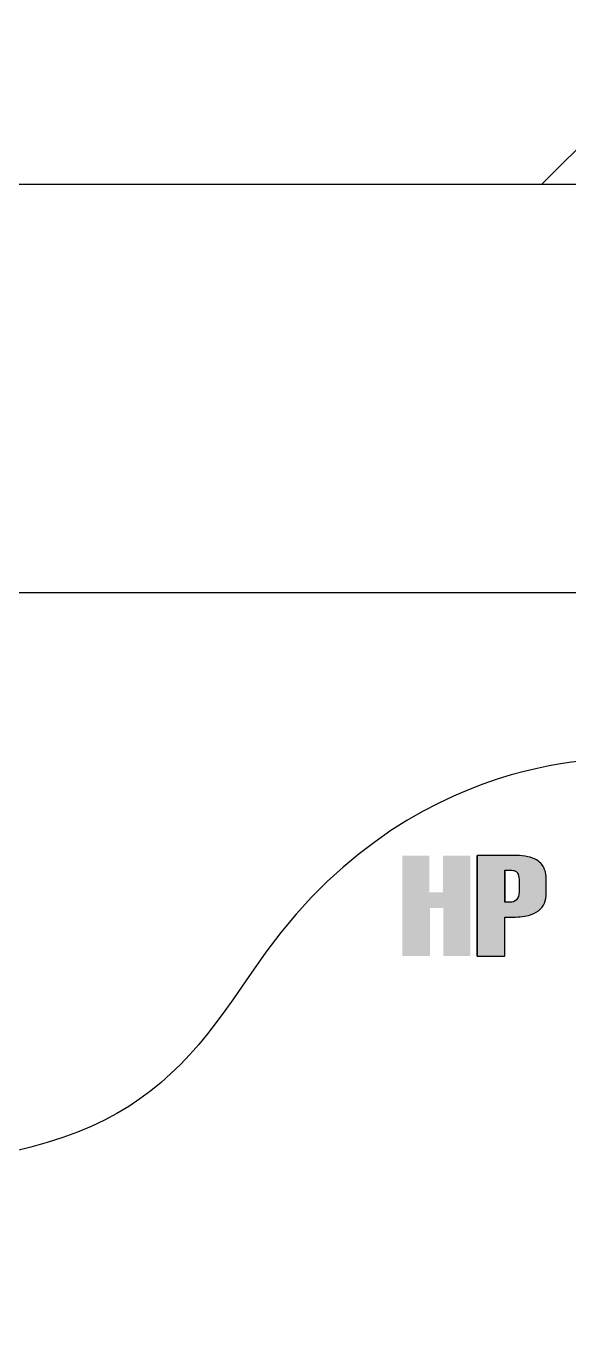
# Model space of a CAD drawing. Header units: millimetres. Extents: x -180913 to 13185, y -18310 to 9270.
# Drawn here: x 5451.2 to 5518.8, y 4391.9 to 4556.4 of the extents above; entities that cross this region are included whole.
import ezdxf

# ---------------------------------------------------------------- set-up
doc = ezdxf.new("R2010")
doc.units = ezdxf.units.MM
doc.header["$MEASUREMENT"] = 0
doc.layers.get('0').update_dxf_attribs({"lineweight": 25})
doc.layers.add('D', color=3, linetype='Continuous', lineweight=13)

msp = doc.modelspace()

# ---------------------------------------------------------------- hatches: boundary and pattern name
h = msp.add_hatch(color=256)
edge = h.paths.add_edge_path()
edge.add_spline(control_points=[(5498.075, 4440.376), (5498.075, 4440.376), (5498.075, 4452.933), (5498.075, 4452.933)], knot_values=[0, 0, 0, 0, 0.0833333, 0.0833333, 0.0833333, 0.0833333], degree=3, periodic=0)
edge.add_spline(control_points=[(5498.075, 4452.933), (5498.075, 4452.933), (5501.451, 4452.933), (5501.451, 4452.933)], knot_values=[0.0833333, 0.0833333, 0.0833333, 0.0833333, 0.1666667, 0.1666667, 0.1666667, 0.1666667], degree=3, periodic=0)
edge.add_spline(control_points=[(5501.451, 4452.933), (5501.451, 4452.933), (5501.451, 4448.36), (5501.451, 4448.36)], knot_values=[0.1666667, 0.1666667, 0.1666667, 0.1666667, 0.25, 0.25, 0.25, 0.25], degree=3, periodic=0)
edge.add_spline(control_points=[(5501.451, 4448.36), (5501.451, 4448.36), (5503.154, 4448.36), (5503.154, 4448.36)], knot_values=[0.25, 0.25, 0.25, 0.25, 0.3333333, 0.3333333, 0.3333333, 0.3333333], degree=3, periodic=0)
edge.add_spline(control_points=[(5503.154, 4448.36), (5503.154, 4448.36), (5503.154, 4452.933), (5503.154, 4452.933)], knot_values=[0.3333333, 0.3333333, 0.3333333, 0.3333333, 0.4166667, 0.4166667, 0.4166667, 0.4166667], degree=3, periodic=0)
edge.add_spline(control_points=[(5503.154, 4452.933), (5503.154, 4452.933), (5506.571, 4452.933), (5506.571, 4452.933)], knot_values=[0.4166667, 0.4166667, 0.4166667, 0.4166667, 0.5, 0.5, 0.5, 0.5], degree=3, periodic=0)
edge.add_spline(control_points=[(5506.571, 4452.933), (5506.571, 4452.933), (5506.571, 4440.376), (5506.571, 4440.376)], knot_values=[0.5, 0.5, 0.5, 0.5, 0.5833333, 0.5833333, 0.5833333, 0.5833333], degree=3, periodic=0)
edge.add_spline(control_points=[(5506.571, 4440.376), (5506.571, 4440.376), (5503.174, 4440.376), (5503.174, 4440.376)], knot_values=[0.5833333, 0.5833333, 0.5833333, 0.5833333, 0.6666667, 0.6666667, 0.6666667, 0.6666667], degree=3, periodic=0)
edge.add_spline(control_points=[(5503.174, 4440.376), (5503.174, 4440.376), (5503.174, 4446.379), (5503.174, 4446.379)], knot_values=[0.6666667, 0.6666667, 0.6666667, 0.6666667, 0.75, 0.75, 0.75, 0.75], degree=3, periodic=0)
edge.add_spline(control_points=[(5503.174, 4446.379), (5503.174, 4446.379), (5501.521, 4446.379), (5501.521, 4446.379)], knot_values=[0.75, 0.75, 0.75, 0.75, 0.8333333, 0.8333333, 0.8333333, 0.8333333], degree=3, periodic=0)
edge.add_spline(control_points=[(5501.521, 4446.379), (5501.521, 4446.379), (5501.521, 4440.376), (5501.521, 4440.376)], knot_values=[0.8333333, 0.8333333, 0.8333333, 0.8333333, 0.9166667, 0.9166667, 0.9166667, 0.9166667], degree=3, periodic=0)
edge.add_spline(control_points=[(5501.521, 4440.376), (5501.521, 4440.376), (5498.075, 4440.376), (5498.075, 4440.376)], knot_values=[0.9166667, 0.9166667, 0.9166667, 0.9166667, 1, 1, 1, 1], degree=3, periodic=0)
h = msp.add_hatch(color=256)
edge = h.paths.add_edge_path(flags=16)
edge.add_spline(control_points=[(5510.873, 4447.094), (5510.873, 4447.094), (5510.873, 4451.116), (5510.873, 4451.116), (5510.873, 4451.116), (5510.873, 4451.116), (5511.531, 4451.116), (5511.531, 4451.116), (5511.531, 4451.116), (5511.796, 4451.116), (5512.012, 4451.074), (5512.178, 4450.991), (5512.178, 4450.991), (5512.344, 4450.908), (5512.457, 4450.78), (5512.517, 4450.608), (5512.517, 4450.608), (5512.603, 4450.361), (5512.646, 4450.039), (5512.646, 4449.643), (5512.646, 4449.643), (5512.646, 4449.643), (5512.646, 4448.377), (5512.646, 4448.377), (5512.646, 4448.377), (5512.646, 4447.946), (5512.54, 4447.625), (5512.327, 4447.412), (5512.327, 4447.412), (5512.115, 4447.2), (5511.836, 4447.094), (5511.491, 4447.094), (5511.491, 4447.094), (5511.491, 4447.094), (5511.491, 4447.094), (5511.491, 4447.094)], knot_values=[-1, -1, -1, -1, -0.9, -0.9, -0.9, -0.9, -0.8, -0.8, -0.8, -0.8, -0.7, -0.7, -0.7, -0.7, -0.6, -0.6, -0.6, -0.6, -0.5, -0.5, -0.5, -0.5, -0.4, -0.4, -0.4, -0.4, -0.3, -0.3, -0.3, -0.3, -0.2, -0.2, -0.2, -0.2, -0.199998, -0.199998, -0.199998, -0.199998], degree=3, periodic=0)
edge.add_spline(control_points=[(5511.491, 4447.094), (5511.491, 4447.094), (5511.491, 4447.094), (5511.491, 4447.094), (5511.491, 4447.094), (5511.491, 4447.094), (5510.873, 4447.094), (5510.873, 4447.094)], knot_values=[-0.199998, -0.199998, -0.199998, -0.199998, -0.1, -0.1, -0.1, -0.1, 0, 0, 0, 0], degree=3, periodic=0)
edge = h.paths.add_edge_path()
edge.add_spline(control_points=[(5507.427, 4452.933), (5507.427, 4452.933), (5507.427, 4440.376), (5507.427, 4440.376), (5507.427, 4440.376), (5507.427, 4440.376), (5510.873, 4440.376), (5510.873, 4440.376), (5510.873, 4440.376), (5510.873, 4440.376), (5510.873, 4445.233), (5510.873, 4445.233), (5510.873, 4445.233), (5510.873, 4445.233), (5511.58, 4445.233), (5511.58, 4445.233), (5511.58, 4445.233), (5512.43, 4445.233), (5513.17, 4445.308), (5513.801, 4445.457), (5513.801, 4445.457), (5514.279, 4445.566), (5514.696, 4445.762), (5515.051, 4446.043), (5515.051, 4446.043), (5515.406, 4446.324), (5515.66, 4446.642), (5515.813, 4446.995), (5515.813, 4446.995), (5515.966, 4447.348), (5516.042, 4447.789), (5516.042, 4448.317), (5516.042, 4448.317), (5516.042, 4448.317), (5516.042, 4449.953), (5516.042, 4449.953), (5516.042, 4449.953), (5516.042, 4450.39), (5515.972, 4450.794), (5515.833, 4451.168), (5515.833, 4451.168), (5515.734, 4451.437), (5515.621, 4451.65), (5515.494, 4451.805), (5515.494, 4451.805), (5515.322, 4452.023), (5515.094, 4452.218), (5514.812, 4452.391), (5514.812, 4452.391), (5514.53, 4452.563), (5514.168, 4452.696), (5513.727, 4452.791), (5513.727, 4452.791), (5513.285, 4452.886), (5512.822, 4452.933), (5512.337, 4452.933), (5512.337, 4452.933), (5512.337, 4452.933), (5512.337, 4452.933), (5512.337, 4452.933)], knot_values=[-1, -1, -1, -1, -0.9375, -0.9375, -0.9375, -0.9375, -0.875, -0.875, -0.875, -0.875, -0.8125, -0.8125, -0.8125, -0.8125, -0.75, -0.75, -0.75, -0.75, -0.6875, -0.6875, -0.6875, -0.6875, -0.625, -0.625, -0.625, -0.625, -0.5625, -0.5625, -0.5625, -0.5625, -0.5, -0.5, -0.5, -0.5, -0.4375, -0.4375, -0.4375, -0.4375, -0.375, -0.375, -0.375, -0.375, -0.3125, -0.3125, -0.3125, -0.3125, -0.25, -0.25, -0.25, -0.25, -0.1875, -0.1875, -0.1875, -0.1875, -0.125, -0.125, -0.125, -0.125, -0.1249996, -0.1249996, -0.1249996, -0.1249996], degree=3, periodic=0)
edge.add_spline(control_points=[(5512.337, 4452.933), (5512.337, 4452.933), (5512.337, 4452.933), (5512.337, 4452.933), (5512.337, 4452.933), (5512.337, 4452.933), (5507.427, 4452.933), (5507.427, 4452.933)], knot_values=[-0.1249996, -0.1249996, -0.1249996, -0.1249996, -0.0625, -0.0625, -0.0625, -0.0625, 0, 0, 0, 0], degree=3, periodic=0)
at = {"layer": 'D', "ltscale": 30}
h = msp.add_hatch(dxfattribs=at)
h.set_pattern_fill('ANSI31', color=256, scale=500, style=0)
h.set_pattern_definition([(45, (222997.52, 23056.58), (-44.194174, 44.194174), [])])
h.paths.add_polyline_path([(4460.166, 4523.666), (4460.166, 5436.731), (6960.166, 5436.731), (6960.166, 4523.666), (6290.951, 4523.666), (6290.951, 2736.731), (6160.166, 2736.731), (6160.166, 4536.731), (5260.166, 4536.731), (5260.166, 2736.731), (5129.382, 2736.731), (5129.382, 4523.666)])

# ---------------------------------------------------------------- linework, layer by layer
msp.add_line((5260.166, 4536.731), (6160.166, 4536.731))
msp.add_lwpolyline([(5335.166, 4265.731), (6085.166, 4265.731), (6085.166, 4485.731), (5335.166, 4485.731), (5335.166, 4265.731)], close=True)
at = {"color": 0}
msp.add_open_spline([(5526.176, 4464.902), (5526.176, 4464.902), (5498.483, 4467.279), (5479.203, 4438.251)], degree=3, dxfattribs=at)
at = {"lineweight": 5}
for points, knots in [([(5507.427, 4452.933), (5507.427, 4452.933), (5512.337, 4452.933), (5512.337, 4452.933), (5512.337, 4452.933), (5512.337, 4452.933), (5512.337, 4452.933), (5512.337, 4452.933), (5512.337, 4452.933), (5512.822, 4452.933), (5513.285, 4452.886), (5513.727, 4452.791), (5513.727, 4452.791), (5514.168, 4452.696), (5514.53, 4452.563), (5514.812, 4452.391), (5514.812, 4452.391), (5515.094, 4452.218), (5515.322, 4452.023), (5515.494, 4451.805), (5515.494, 4451.805), (5515.621, 4451.65), (5515.734, 4451.437), (5515.833, 4451.168), (5515.833, 4451.168), (5515.972, 4450.794), (5516.042, 4450.39), (5516.042, 4449.953), (5516.042, 4449.953), (5516.042, 4449.953), (5516.042, 4448.317), (5516.042, 4448.317), (5516.042, 4448.317), (5516.042, 4447.789), (5515.966, 4447.348), (5515.813, 4446.995), (5515.813, 4446.995), (5515.66, 4446.642), (5515.406, 4446.324), (5515.051, 4446.043), (5515.051, 4446.043), (5514.696, 4445.762), (5514.279, 4445.566), (5513.801, 4445.457), (5513.801, 4445.457), (5513.17, 4445.308), (5512.43, 4445.233), (5511.58, 4445.233), (5511.58, 4445.233), (5511.58, 4445.233), (5510.873, 4445.233), (5510.873, 4445.233), (5510.873, 4445.233), (5510.873, 4445.233), (5510.873, 4440.376), (5510.873, 4440.376), (5510.873, 4440.376), (5510.873, 4440.376), (5507.427, 4440.376), (5507.427, 4440.376)], [0, 0, 0, 0, 0.0666667, 0.0666667, 0.0666667, 0.0666667, 0.1333333, 0.1333333, 0.1333333, 0.1333333, 0.2, 0.2, 0.2, 0.2, 0.2666667, 0.2666667, 0.2666667, 0.2666667, 0.3333333, 0.3333333, 0.3333333, 0.3333333, 0.4, 0.4, 0.4, 0.4, 0.4666667, 0.4666667, 0.4666667, 0.4666667, 0.5333333, 0.5333333, 0.5333333, 0.5333333, 0.6, 0.6, 0.6, 0.6, 0.6666667, 0.6666667, 0.6666667, 0.6666667, 0.7333333, 0.7333333, 0.7333333, 0.7333333, 0.8, 0.8, 0.8, 0.8, 0.8666667, 0.8666667, 0.8666667, 0.8666667, 0.9333333, 0.9333333, 0.9333333, 0.9333333, 1, 1, 1, 1]), ([(5510.873, 4447.094), (5510.873, 4447.094), (5511.491, 4447.094), (5511.491, 4447.094), (5511.491, 4447.094), (5511.491, 4447.094), (5511.491, 4447.094), (5511.491, 4447.094), (5511.491, 4447.094), (5511.836, 4447.094), (5512.115, 4447.2), (5512.327, 4447.412), (5512.327, 4447.412), (5512.54, 4447.625), (5512.646, 4447.946), (5512.646, 4448.377), (5512.646, 4448.377), (5512.646, 4448.377), (5512.646, 4449.643), (5512.646, 4449.643), (5512.646, 4449.643), (5512.646, 4450.039), (5512.603, 4450.361), (5512.517, 4450.608), (5512.517, 4450.608), (5512.457, 4450.78), (5512.344, 4450.908), (5512.178, 4450.991), (5512.178, 4450.991), (5512.012, 4451.074), (5511.796, 4451.116), (5511.531, 4451.116), (5511.531, 4451.116), (5511.531, 4451.116), (5510.873, 4451.116), (5510.873, 4451.116)], [0, 0, 0, 0, 0.1111111, 0.1111111, 0.1111111, 0.1111111, 0.2222222, 0.2222222, 0.2222222, 0.2222222, 0.3333333, 0.3333333, 0.3333333, 0.3333333, 0.4444444, 0.4444444, 0.4444444, 0.4444444, 0.5555556, 0.5555556, 0.5555556, 0.5555556, 0.6666667, 0.6666667, 0.6666667, 0.6666667, 0.7777778, 0.7777778, 0.7777778, 0.7777778, 0.8888889, 0.8888889, 0.8888889, 0.8888889, 1, 1, 1, 1])]:
    msp.add_open_spline(points, degree=3, knots=knots, dxfattribs=at)
for points in [[(5507.427, 4440.376), (5507.427, 4440.376), (5507.427, 4452.933), (5507.427, 4452.933)], [(5510.873, 4451.116), (5510.873, 4451.116), (5510.873, 4447.094), (5510.873, 4447.094)]]:
    msp.add_open_spline(points, degree=3, dxfattribs=at)
for points, knots in [([(5507.427, 4452.933), (5507.427, 4452.933), (5512.337, 4452.933), (5512.337, 4452.933), (5512.337, 4452.933), (5512.337, 4452.933), (5512.337, 4452.933), (5512.337, 4452.933), (5512.337, 4452.933), (5512.822, 4452.933), (5513.285, 4452.886), (5513.727, 4452.791), (5513.727, 4452.791), (5514.168, 4452.696), (5514.53, 4452.563), (5514.812, 4452.391), (5514.812, 4452.391), (5515.094, 4452.218), (5515.322, 4452.023), (5515.494, 4451.805), (5515.494, 4451.805), (5515.621, 4451.65), (5515.734, 4451.437), (5515.833, 4451.168), (5515.833, 4451.168), (5515.972, 4450.794), (5516.042, 4450.39), (5516.042, 4449.953), (5516.042, 4449.953), (5516.042, 4449.953), (5516.042, 4448.317), (5516.042, 4448.317), (5516.042, 4448.317), (5516.042, 4447.789), (5515.966, 4447.348), (5515.813, 4446.995), (5515.813, 4446.995), (5515.66, 4446.642), (5515.406, 4446.324), (5515.051, 4446.043), (5515.051, 4446.043), (5514.696, 4445.762), (5514.279, 4445.566), (5513.801, 4445.457), (5513.801, 4445.457), (5513.17, 4445.308), (5512.43, 4445.233), (5511.58, 4445.233), (5511.58, 4445.233), (5511.58, 4445.233), (5510.873, 4445.233), (5510.873, 4445.233), (5510.873, 4445.233), (5510.873, 4445.233), (5510.873, 4440.376), (5510.873, 4440.376), (5510.873, 4440.376), (5510.873, 4440.376), (5507.427, 4440.376), (5507.427, 4440.376), (5507.427, 4440.376), (5507.427, 4440.376), (5507.427, 4452.933), (5507.427, 4452.933)], [0, 0, 0, 0, 0.0625, 0.0625, 0.0625, 0.0625, 0.125, 0.125, 0.125, 0.125, 0.1875, 0.1875, 0.1875, 0.1875, 0.25, 0.25, 0.25, 0.25, 0.3125, 0.3125, 0.3125, 0.3125, 0.375, 0.375, 0.375, 0.375, 0.4375, 0.4375, 0.4375, 0.4375, 0.5, 0.5, 0.5, 0.5, 0.5625, 0.5625, 0.5625, 0.5625, 0.625, 0.625, 0.625, 0.625, 0.6875, 0.6875, 0.6875, 0.6875, 0.75, 0.75, 0.75, 0.75, 0.8125, 0.8125, 0.8125, 0.8125, 0.875, 0.875, 0.875, 0.875, 0.9375, 0.9375, 0.9375, 0.9375, 1, 1, 1, 1]), ([(5510.873, 4447.094), (5510.873, 4447.094), (5511.491, 4447.094), (5511.491, 4447.094), (5511.491, 4447.094), (5511.491, 4447.094), (5511.491, 4447.094), (5511.491, 4447.094), (5511.491, 4447.094), (5511.836, 4447.094), (5512.115, 4447.2), (5512.327, 4447.412), (5512.327, 4447.412), (5512.54, 4447.625), (5512.646, 4447.946), (5512.646, 4448.377), (5512.646, 4448.377), (5512.646, 4448.377), (5512.646, 4449.643), (5512.646, 4449.643), (5512.646, 4449.643), (5512.646, 4450.039), (5512.603, 4450.361), (5512.517, 4450.608), (5512.517, 4450.608), (5512.457, 4450.78), (5512.344, 4450.908), (5512.178, 4450.991), (5512.178, 4450.991), (5512.012, 4451.074), (5511.796, 4451.116), (5511.531, 4451.116), (5511.531, 4451.116), (5511.531, 4451.116), (5510.873, 4451.116), (5510.873, 4451.116), (5510.873, 4451.116), (5510.873, 4451.116), (5510.873, 4447.094), (5510.873, 4447.094)], [0, 0, 0, 0, 0.1, 0.1, 0.1, 0.1, 0.2, 0.2, 0.2, 0.2, 0.3, 0.3, 0.3, 0.3, 0.4, 0.4, 0.4, 0.4, 0.5, 0.5, 0.5, 0.5, 0.6, 0.6, 0.6, 0.6, 0.7, 0.7, 0.7, 0.7, 0.8, 0.8, 0.8, 0.8, 0.9, 0.9, 0.9, 0.9, 1, 1, 1, 1])]:
    msp.add_open_spline(points, degree=3, knots=knots)
for points in [[(5507.427, 4440.376), (5507.427, 4440.376), (5507.427, 4452.933), (5507.427, 4452.933)], [(5510.873, 4451.116), (5510.873, 4451.116), (5510.873, 4447.094), (5510.873, 4447.094)]]:
    msp.add_open_spline(points, degree=3)
at = {"color": 0}
msp.add_open_spline([(5479.203, 4438.251), (5467.429, 4420.512), (5458.964, 4413.314), (5415.771, 4413.314), (5415.771, 4413.314), (5415.771, 4413.314), (5335.166, 4413.314), (5335.166, 4413.314)], degree=3, knots=[0.57142857, 0.57142857, 0.57142857, 0.57142857, 0.71428571, 0.71428571, 0.71428571, 0.71428571, 0.85714286, 0.85714286, 0.85714286, 0.85714286], dxfattribs=at)

doc.saveas('drawing.dxf')
